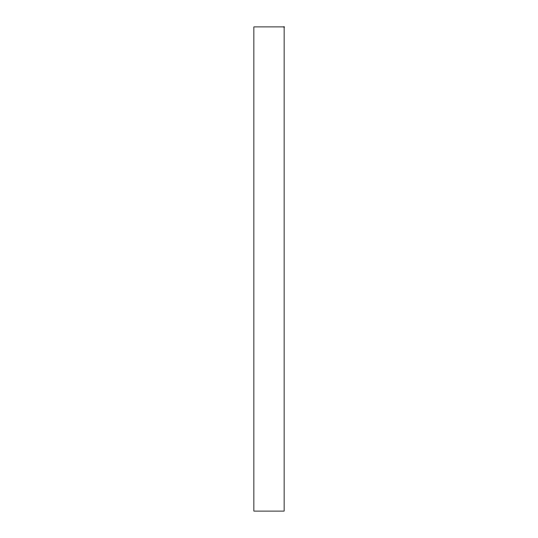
<?xml version="1.0" encoding="UTF-8"?>
<svg xmlns="http://www.w3.org/2000/svg" width="538" height="538" viewBox="0 0 538 538"><rect width="100%" height="100%" fill="white"/><g stroke="black" fill="none" stroke-linecap="round" stroke-linejoin="round"><path stroke-width="0.81" d="M284.131 26.9L253.869 26.9L253.869 511.1L284.131 511.1L284.131 26.9"/></g></svg>
